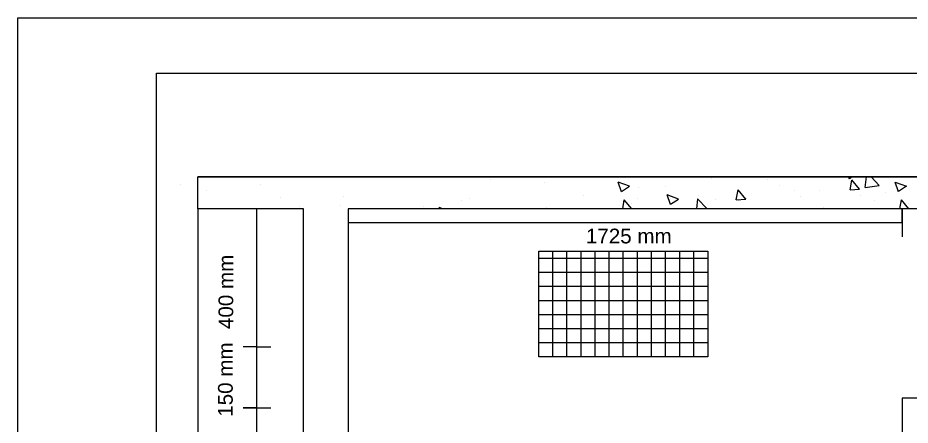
# Model space of a CAD drawing. Header units: inches. Extents: x 5 to 1823, y 18 to 726.
# Drawn here: x 981.9 to 1142.8, y 538.4 to 611.9 of the extents above; entities that cross this region are included whole.
import ezdxf

# ---------------------------------------------------------------- set-up
doc = ezdxf.new("R2010")
doc.units = ezdxf.units.IN
doc.header["$MEASUREMENT"] = 0
doc.layers.add('PDF_0', color=7, linetype='Continuous')
doc.layers.add('PDF_EL0001', color=1, linetype='Continuous')
doc.layers.add('PDF_Layer 1', color=30, linetype='Continuous', true_color=0xff7f00)
doc.layers.add('PDF_TUB-ELETRICA', color=7, linetype='Continuous', true_color=0x7fbfff)
doc.styles.get("Standard").update_dxf_attribs({"font": 'arial.ttf'})

msp = doc.modelspace()

# ---------------------------------------------------------------- linework, layer by layer
at = {"layer": 'PDF_0'}
for p, q in [((1014.33, 577.48), (1014.33, 457.51)), ((1024.96, 457.49), (1024.96, 577.48)), ((1141.42, 574.98), (1141.42, 577.48)), ((1141.42, 577.48), (1141.42, 572.44)), ((1041.43, 574.98), (1141.42, 574.98)), ((1024.96, 552.57), (1022.5, 552.57)), ((1024.96, 552.57), (1027.5, 552.57)), ((1024.96, 541.56), (1022.5, 541.56)), ((1022.5, 541.56), (1027.51, 541.56))]:
    msp.add_line(p, q, dxfattribs=at)
at = {"layer": 'PDF_0', "lineweight": 5}
msp.add_lwpolyline([(1106.34, 550.79), (1075.82, 550.79), (1075.82, 569.86), (1106.34, 569.86)], close=True, dxfattribs=at)
for points in [[(1078.36, 550.79), (1078.36, 569.86)], [(1080.92, 550.79), (1080.92, 569.86)], [(1083.46, 550.79), (1083.46, 569.86)], [(1086, 550.79), (1086, 569.86)], [(1088.54, 550.79), (1088.54, 569.86)], [(1091.08, 550.79), (1091.08, 569.86)], [(1093.64, 550.79), (1093.64, 569.86)], [(1096.18, 550.79), (1096.18, 569.86)], [(1098.72, 550.79), (1098.72, 569.86)], [(1101.26, 550.79), (1101.26, 569.86)], [(1103.8, 550.79), (1103.8, 569.86)], [(1075.82, 568.59), (1106.34, 568.59)], [(1075.82, 566.05), (1106.34, 566.05)], [(1075.82, 563.51), (1106.34, 563.51)], [(1075.82, 560.95), (1106.34, 560.95)], [(1075.82, 558.41), (1106.34, 558.41)], [(1075.82, 555.87), (1106.34, 555.87)], [(1075.82, 553.33), (1106.34, 553.33)]]:
    msp.add_lwpolyline(points, dxfattribs=at)
at = {"layer": 'PDF_EL0001', "lineweight": 5}
for points in [[(1025.42, 583.22), (1118.39, 583.22), (1014.33, 583.22), (1033.42, 583.22)], [(1022.29, 457.49), (1033.42, 457.49), (1033.42, 577.48), (1014.33, 577.48), (1014.33, 583.22)], [(1277.67, 583.22), (1110.6, 583.22), (1164.4, 583.22)], [(1131.43, 583.22), (1224.39, 583.22), (1120.33, 583.22), (1139.43, 583.22)], [(1033.42, 457.49), (1033.42, 577.48), (1029.42, 577.48)], [(1118.39, 577.48), (1041.43, 577.48), (1041.43, 457.49), (1118.39, 457.49)], [(1219.42, 577.48), (1110.6, 577.48)], [(1139.43, 577.48), (1120.33, 577.48)], [(1224.39, 577.48), (1135.43, 577.48)], [(1147.43, 457.49), (1147.43, 543.34), (1141.42, 543.34), (1141.42, 457.49), (1110.6, 457.49)]]:
    msp.add_lwpolyline(points, dxfattribs=at)
at = {"layer": 'PDF_Layer 1', "lineweight": 5}
msp.add_lwpolyline([(981.86, 611.92), (1822.84, 611.92), (1822.84, 17.96), (981.86, 17.96)], close=True, dxfattribs=at)
at = {"layer": 'PDF_Layer 1', "color": 7, "lineweight": 5}
msp.add_lwpolyline([(1006.86, 27.95), (1006.86, 601.93), (1812.85, 601.93), (1812.85, 27.95)], close=True, dxfattribs=at)
msp.add_lwpolyline([(1006.86, 27.95), (1006.86, 601.93), (1812.85, 601.93), (1812.85, 27.95)], close=True, dxfattribs=at)
at = {"layer": 'PDF_TUB-ELETRICA', "lineweight": 5}
for points in [[(1107.04, 582.92), (1107.04, 582.92)], [(1108.5, 583.12), (1108.5, 583.12)], [(1131.89, 582.84), (1131.77, 583.22)], [(1132.4, 583.22), (1131.89, 582.86)], [(1134.73, 581.32), (1137.27, 581.7), (1135.83, 583.22)], [(1134.73, 581.29), (1134.94, 583.22)], [(1011.16, 581.91), (1011.16, 581.91)], [(1025.68, 581.87), (1025.68, 581.87)], [(1067.19, 582.71), (1067.19, 582.71)], [(1076.92, 582.16), (1076.92, 582.16)], [(1090.76, 580.58), (1092.18, 581.55), (1090.19, 582.31)], [(1090.76, 580.55), (1090.19, 582.29)], [(1093.86, 581.32), (1093.86, 581.32)], [(1098.66, 581.42), (1098.66, 581.42)], [(1117.16, 582.71), (1117.16, 582.71)], [(1119.34, 581.68), (1119.34, 581.68)], [(1132, 580.89), (1133.71, 581.04), (1132.34, 582.69)], [(1132, 580.87), (1132.34, 582.67)], [(1140.15, 582.31), (1142.16, 581.55), (1140.74, 580.58)], [(1140.74, 580.55), (1140.15, 582.29)], [(1015.92, 580.74), (1015.92, 580.74)], [(1029.23, 579.54), (1029.23, 579.54)], [(1040.54, 579.71), (1040.54, 579.71)], [(1083.89, 579.86), (1083.89, 579.86)], [(1099.61, 578.29), (1101.03, 579.24), (1099.02, 580.02)], [(1099.61, 578.27), (1099.02, 579.98)], [(1104.69, 579.9), (1104.69, 579.9)], [(1111.47, 579.09), (1113.18, 579.24), (1111.8, 580.89)], [(1111.47, 579.07), (1111.8, 580.87)], [(1121.9, 580.79), (1121.9, 580.79)], [(1123.02, 579.75), (1123.02, 579.75)], [(1126.52, 580.74), (1126.52, 580.74)], [(1133.86, 579.86), (1133.86, 579.86)], [(1138.31, 580.38), (1138.31, 580.38)], [(1040.07, 578.1), (1040.07, 578.1)], [(1061.89, 578.95), (1061.89, 578.95)], [(1063.38, 579.39), (1063.38, 579.39)], [(1090.98, 577.48), (1091.27, 579.07)], [(1092.63, 577.48), (1091.27, 579.09)], [(1092.48, 578.46), (1092.48, 578.46)], [(1093.62, 579.31), (1093.62, 579.31)], [(1106.24, 577.48), (1104.5, 579.28), (1104.29, 577.48)], [(1107.74, 579.09), (1107.74, 579.09)], [(1111.87, 578.95), (1111.87, 578.95)], [(1113.35, 579.39), (1113.35, 579.39)], [(1136.36, 578.95), (1136.36, 578.95)], [(1140.95, 577.48), (1141.25, 579.07)], [(1142.6, 577.48), (1141.25, 579.09)], [(1142.45, 578.46), (1142.45, 578.46)], [(1032.62, 577.89), (1032.62, 577.89)], [(1054.99, 577.89), (1054.99, 577.89)], [(1058.51, 577.48), (1057.89, 577.72)], [(1057.98, 577.48), (1057.89, 577.7)], [(1077.2, 577.8), (1077.2, 577.8)], [(1127.17, 577.8), (1127.17, 577.8)]]:
    msp.add_lwpolyline(points, dxfattribs=at)

# ---------------------------------------------------------------- texts
at = {"layer": 'PDF_0', "insert": (1084.34, 573.89), "char_height": 2.657, "attachment_point": 1}
msp.add_mtext_dynamic_manual_height_columns('1725 mm', width=276.5005, gutter_width=13.28, heights=[0], dxfattribs=at)
at = {"layer": 'PDF_0', "char_height": 2.657, "attachment_point": 1, "rotation": 90}
for s, insert in [('400 mm', (1018.06, 555.78)), ('150 mm', (1017.97, 539.96))]:
    msp.add_mtext_dynamic_manual_height_columns(s, width=276.5005, gutter_width=13.28, heights=[0], dxfattribs=dict(at, insert=insert))

doc.saveas('drawing.dxf')
